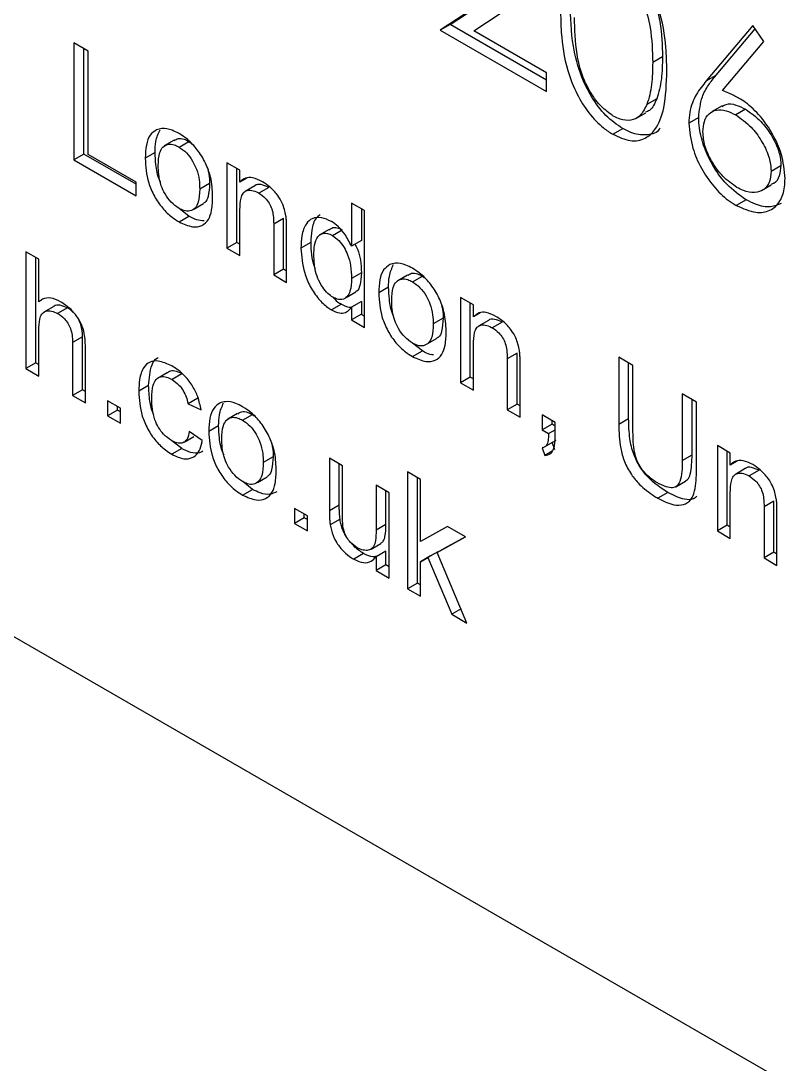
# Model space of a CAD drawing. Extents: x 75 to 2075, y 25 to 1460.
# Drawn here: x 1942.06 to 1954.68, y 1003.94 to 1021.07 of the extents above; entities that cross this region are included whole.
import ezdxf

# ---------------------------------------------------------------- set-up
doc = ezdxf.new("R2010")
doc.units = 0
doc.header["$LTSCALE"] = 5
doc.linetypes.add('SLD-KATı', pattern=[0])
doc.layers.get('0').update_dxf_attribs({"linetype": 'CONTINUOUS'})

msp = doc.modelspace()

# ---------------------------------------------------------------- linework, layer by layer
at = {"color": 7, "linetype": 'SLD-KATı'}
for p, q in [((1904.205, 1032.747), (1980.168, 988.894)), ((1949.936, 1021.571), (1948.941, 1020.919)), ((1949.103, 1021.012), (1950.098, 1021.664)), ((1949.491, 1020.906), (1950.133, 1021.326)), ((1949.103, 1021.012), (1948.941, 1020.919)), ((1948.941, 1020.919), (1950.685, 1019.913)), ((1950.685, 1020.099), (1949.103, 1021.012)), ((1950.685, 1020.216), (1949.491, 1020.906)), ((1954.073, 1020.995), (1953.307, 1020.085)), ((1953.469, 1020.179), (1954.11, 1020.941)), ((1954.25, 1020.732), (1954.073, 1020.995)), ((1943.164, 1020.573), (1942.93, 1020.708)), ((1942.93, 1020.708), (1942.93, 1018.79)), ((1953.572, 1019.926), (1954.25, 1020.732)), ((1943.091, 1018.884), (1943.091, 1020.614)), ((1943.164, 1018.876), (1943.164, 1020.573)), ((1952.59, 1020.481), (1952.428, 1020.387)), ((1950.685, 1019.913), (1950.685, 1020.216)), ((1953.307, 1020.085), (1953.469, 1020.179)), ((1952.493, 1019.792), (1952.331, 1019.699)), ((1953.565, 1019.673), (1953.403, 1019.58)), ((1952.153, 1019.467), (1952.315, 1019.561)), ((1953.951, 1019.619), (1953.79, 1019.526)), ((1953.182, 1019.484), (1953.02, 1019.39)), ((1951.773, 1019.208), (1951.935, 1019.302)), ((1944.573, 1019.109), (1944.411, 1019.016)), ((1944.655, 1018.999), (1944.816, 1019.092)), ((1944.816, 1019.092), (1944.844, 1019.07)), ((1943.091, 1018.884), (1942.93, 1018.79)), ((1943.951, 1018.387), (1943.091, 1018.884)), ((1943.951, 1018.422), (1943.164, 1018.876)), ((1944.262, 1018.908), (1944.1, 1018.815)), ((1942.93, 1018.79), (1943.951, 1018.2)), ((1945.654, 1018.619), (1945.442, 1018.741)), ((1945.442, 1018.741), (1945.442, 1017.34)), ((1945.603, 1017.434), (1945.603, 1018.648)), ((1954.369, 1018.601), (1954.531, 1018.694)), ((1945.654, 1018.423), (1945.654, 1018.619)), ((1945.767, 1018.488), (1945.654, 1018.423)), ((1943.951, 1018.2), (1943.951, 1018.422)), ((1945.156, 1018.4), (1944.994, 1018.307)), ((1945.9, 1018.364), (1945.739, 1018.27)), ((1946.126, 1018.336), (1945.965, 1018.243)), ((1954.212, 1018.283), (1954.373, 1018.377)), ((1953.959, 1018.133), (1953.797, 1018.04)), ((1944.816, 1017.863), (1944.656, 1017.99)), ((1944.897, 1017.977), (1945.059, 1018.071)), ((1945.654, 1017.217), (1945.654, 1017.969)), ((1947.698, 1017.955), (1947.485, 1018.078)), ((1947.485, 1018.078), (1947.485, 1017.37)), ((1947.647, 1017.985), (1947.647, 1017.463)), ((1944.655, 1017.77), (1944.816, 1017.863)), ((1946.369, 1017.828), (1946.208, 1017.734)), ((1946.369, 1016.991), (1946.369, 1017.828)), ((1947.698, 1016.038), (1947.698, 1017.955)), ((1946.208, 1017.734), (1946.208, 1016.898)), ((1946.421, 1016.775), (1946.421, 1017.632)), ((1947.117, 1017.644), (1946.956, 1017.55)), ((1947.171, 1017.546), (1947.333, 1017.64)), ((1947.647, 1017.463), (1947.485, 1017.37)), ((1942.355, 1017.157), (1942.142, 1017.279)), ((1942.142, 1017.279), (1942.142, 1015.362)), ((1945.603, 1017.434), (1945.442, 1017.34)), ((1945.442, 1017.34), (1945.654, 1017.217)), ((1945.654, 1017.404), (1945.603, 1017.434)), ((1946.817, 1017.433), (1946.655, 1017.339)), ((1942.304, 1015.455), (1942.304, 1017.186)), ((1942.355, 1016.456), (1942.355, 1017.157)), ((1946.369, 1016.991), (1946.208, 1016.898)), ((1946.421, 1016.962), (1946.369, 1016.991)), ((1947.647, 1016.935), (1947.485, 1016.842)), ((1946.208, 1016.898), (1946.421, 1016.775)), ((1948.405, 1016.897), (1948.243, 1016.804)), ((1948.486, 1016.787), (1948.648, 1016.88)), ((1948.648, 1016.88), (1948.676, 1016.858)), ((1947.396, 1016.528), (1947.557, 1016.621)), ((1948.094, 1016.696), (1947.932, 1016.603)), ((1947.32, 1016.418), (1947.158, 1016.325)), ((1947.647, 1016.465), (1947.485, 1016.372)), ((1947.647, 1016.465), (1947.647, 1016.254)), ((1949.486, 1016.407), (1949.273, 1016.529)), ((1949.273, 1016.529), (1949.273, 1015.128)), ((1949.435, 1015.222), (1949.435, 1016.436)), ((1942.599, 1016.379), (1942.437, 1016.286)), ((1942.824, 1016.359), (1942.663, 1016.266)), ((1947.485, 1016.372), (1947.485, 1016.161)), ((1947.647, 1016.254), (1947.485, 1016.161)), ((1947.647, 1016.254), (1947.698, 1016.224)), ((1949.486, 1016.211), (1949.486, 1016.407)), ((1949.599, 1016.276), (1949.486, 1016.211)), ((1947.485, 1016.161), (1947.698, 1016.038)), ((1948.988, 1016.188), (1948.826, 1016.095)), ((1949.732, 1016.152), (1949.57, 1016.058)), ((1949.958, 1016.124), (1949.796, 1016.031)), ((1942.355, 1015.239), (1942.355, 1015.991)), ((1943.07, 1015.884), (1942.908, 1015.79)), ((1942.908, 1015.79), (1942.908, 1014.92)), ((1943.07, 1015.013), (1943.07, 1015.884)), ((1948.648, 1015.651), (1948.488, 1015.778)), ((1948.729, 1015.765), (1948.891, 1015.859)), ((1949.486, 1015.005), (1949.486, 1015.757)), ((1943.121, 1014.797), (1943.121, 1015.68)), ((1948.486, 1015.558), (1948.648, 1015.651)), ((1950.201, 1015.616), (1950.04, 1015.522)), ((1950.201, 1014.779), (1950.201, 1015.616)), ((1942.304, 1015.455), (1942.142, 1015.362)), ((1942.304, 1015.455), (1942.355, 1015.426)), ((1950.04, 1015.522), (1950.04, 1014.686)), ((1950.252, 1014.563), (1950.252, 1015.42)), ((1952.104, 1015.411), (1951.87, 1015.546)), ((1951.87, 1015.546), (1951.87, 1014.443)), ((1952.032, 1014.537), (1952.032, 1015.453)), ((1952.104, 1014.321), (1952.104, 1015.411)), ((1942.142, 1015.362), (1942.355, 1015.239)), ((1944.462, 1015.294), (1944.301, 1015.201)), ((1944.701, 1015.276), (1944.54, 1015.182)), ((1949.435, 1015.222), (1949.273, 1015.128)), ((1949.486, 1015.192), (1949.435, 1015.222)), ((1944.156, 1015.081), (1943.994, 1014.988)), ((1949.273, 1015.128), (1949.486, 1015.005)), ((1943.07, 1015.013), (1942.908, 1014.92)), ((1942.908, 1014.92), (1943.121, 1014.797)), ((1943.121, 1014.983), (1943.07, 1015.013)), ((1944.965, 1014.878), (1944.803, 1014.785)), ((1952.913, 1014.944), (1952.913, 1013.854)), ((1953.148, 1014.809), (1952.913, 1014.944)), ((1943.696, 1014.711), (1943.483, 1014.834)), ((1943.483, 1014.834), (1943.483, 1014.588)), ((1943.645, 1014.681), (1943.645, 1014.74)), ((1943.696, 1014.465), (1943.696, 1014.711)), ((1944.803, 1014.785), (1945.016, 1014.686)), ((1950.201, 1014.779), (1950.04, 1014.686)), ((1950.252, 1014.75), (1950.201, 1014.779)), ((1953.075, 1013.947), (1953.075, 1014.851)), ((1953.148, 1013.706), (1953.148, 1014.809)), ((1943.645, 1014.681), (1943.483, 1014.588)), ((1943.483, 1014.588), (1943.696, 1014.465)), ((1943.696, 1014.652), (1943.645, 1014.681)), ((1945.616, 1014.624), (1945.454, 1014.531)), ((1945.698, 1014.514), (1945.859, 1014.607)), ((1945.859, 1014.607), (1945.887, 1014.585)), ((1950.04, 1014.686), (1950.252, 1014.563)), ((1950.827, 1014.477), (1950.614, 1014.6)), ((1950.614, 1014.6), (1950.614, 1014.354)), ((1952.032, 1014.537), (1951.87, 1014.443)), ((1945.305, 1014.423), (1945.143, 1014.33)), ((1950.776, 1014.447), (1950.614, 1014.354)), ((1950.776, 1014.447), (1950.776, 1014.507)), ((1950.827, 1014.418), (1950.776, 1014.447)), ((1950.827, 1014.231), (1950.827, 1014.477)), ((1944.738, 1014.152), (1944.899, 1014.245)), ((1945.037, 1014.182), (1944.824, 1014.33)), ((1950.614, 1014.354), (1950.72, 1014.293)), ((1950.679, 1014.094), (1950.841, 1014.188)), ((1950.72, 1014.293), (1950.827, 1014.355)), ((1944.7, 1014.047), (1944.539, 1014.176)), ((1944.7, 1014.047), (1944.539, 1013.954)), ((1950.614, 1014.059), (1950.657, 1013.936)), ((1950.819, 1014.029), (1950.777, 1014.151)), ((1953.701, 1013.973), (1953.488, 1014.096)), ((1953.488, 1014.096), (1953.488, 1012.695)), ((1946.199, 1013.915), (1946.038, 1013.822)), ((1947.336, 1013.765), (1947.123, 1013.888)), ((1947.123, 1013.888), (1947.123, 1013.024)), ((1950.777, 1014.006), (1950.657, 1013.936)), ((1952.913, 1013.854), (1953.075, 1013.947)), ((1953.65, 1012.788), (1953.65, 1014.003)), ((1953.701, 1013.778), (1953.701, 1013.973)), ((1947.285, 1013.117), (1947.285, 1013.794)), ((1947.336, 1013.003), (1947.336, 1013.765)), ((1953.813, 1013.843), (1953.701, 1013.778)), ((1953.947, 1013.719), (1953.785, 1013.625)), ((1954.173, 1013.691), (1954.011, 1013.598)), ((1945.859, 1013.378), (1945.7, 1013.505)), ((1945.94, 1013.492), (1946.102, 1013.586)), ((1948.617, 1013.541), (1948.404, 1013.664)), ((1948.404, 1013.664), (1948.404, 1011.747)), ((1948.566, 1011.84), (1948.566, 1013.571)), ((1948.617, 1012.524), (1948.617, 1013.541)), ((1952.805, 1013.421), (1952.966, 1013.514)), ((1945.698, 1013.285), (1945.859, 1013.378)), ((1948.102, 1013.322), (1947.89, 1013.445)), ((1947.89, 1013.445), (1947.89, 1012.709)), ((1948.051, 1012.803), (1948.051, 1013.352)), ((1948.102, 1011.921), (1948.102, 1013.322)), ((1952.675, 1013.327), (1952.513, 1013.233)), ((1953.701, 1012.572), (1953.701, 1013.323)), ((1954.416, 1013.183), (1954.254, 1013.089)), ((1954.416, 1012.346), (1954.416, 1013.183)), ((1946.761, 1012.941), (1946.548, 1013.064)), ((1946.548, 1013.064), (1946.548, 1012.818)), ((1947.285, 1013.117), (1947.123, 1013.024)), ((1954.254, 1013.089), (1954.254, 1012.253)), ((1946.71, 1012.912), (1946.548, 1012.818)), ((1946.548, 1012.818), (1946.761, 1012.695)), ((1946.71, 1012.912), (1946.71, 1012.971)), ((1946.761, 1012.882), (1946.71, 1012.912)), ((1946.761, 1012.695), (1946.761, 1012.941)), ((1947.297, 1012.89), (1947.135, 1012.796)), ((1954.467, 1012.13), (1954.467, 1012.987)), ((1948.051, 1012.803), (1947.89, 1012.709)), ((1949.062, 1012.768), (1948.617, 1012.524)), ((1949.358, 1012.597), (1949.062, 1012.768)), ((1953.65, 1012.788), (1953.488, 1012.695)), ((1953.488, 1012.695), (1953.701, 1012.572)), ((1953.701, 1012.759), (1953.65, 1012.788)), ((1947.807, 1012.398), (1947.969, 1012.491)), ((1948.892, 1012.342), (1949.358, 1012.597)), ((1949.354, 1012.6), (1949.054, 1012.436)), ((1947.682, 1012.326), (1947.521, 1012.232)), ((1948.051, 1012.366), (1947.89, 1012.273)), ((1948.051, 1012.137), (1948.051, 1012.366)), ((1948.901, 1012.352), (1948.739, 1012.258)), ((1948.901, 1012.352), (1948.779, 1012.285)), ((1949.054, 1012.436), (1948.892, 1012.342)), ((1949.38, 1011.184), (1948.892, 1012.342)), ((1948.902, 1012.348), (1948.901, 1012.352)), ((1954.416, 1012.346), (1954.254, 1012.253)), ((1954.467, 1012.316), (1954.416, 1012.346)), ((1947.89, 1012.273), (1947.89, 1012.044)), ((1948.051, 1012.137), (1947.89, 1012.044)), ((1948.102, 1012.108), (1948.051, 1012.137)), ((1948.779, 1012.285), (1948.617, 1012.191)), ((1948.617, 1012.191), (1948.739, 1012.258)), ((1948.617, 1011.624), (1948.617, 1012.191)), ((1948.739, 1012.258), (1949.131, 1011.327)), ((1954.254, 1012.253), (1954.467, 1012.13)), ((1947.89, 1012.044), (1948.102, 1011.921)), ((1948.566, 1011.84), (1948.404, 1011.747)), ((1948.617, 1011.811), (1948.566, 1011.84)), ((1948.404, 1011.747), (1948.617, 1011.624)), ((1949.282, 1011.415), (1949.131, 1011.327)), ((1949.131, 1011.327), (1949.38, 1011.184))]:
    msp.add_line(p, q, dxfattribs=at)
for points, knots in [([(1952.659, 1020.253), (1952.656, 1020.379), (1952.65, 1020.703), (1952.568, 1021.191), (1952.378, 1021.668), (1952.156, 1022.006), (1951.945, 1022.216), (1951.815, 1022.297), (1951.773, 1022.323)], [0, 0, 0, 0, 0.179179, 0.461345, 0.637281, 0.783821, 0.93058, 1, 1, 1, 1]), ([(1951.942, 1022.108), (1952.009, 1022.06), (1952.14, 1021.966), (1952.312, 1021.738), (1952.462, 1021.428), (1952.575, 1020.987), (1952.584, 1020.669), (1952.59, 1020.481)], [0, 0, 0, 0, 0.142056, 0.279146, 0.423803, 0.65937, 1, 1, 1, 1]), ([(1951.781, 1022.015), (1951.847, 1021.967), (1951.979, 1021.873), (1952.15, 1021.644), (1952.3, 1021.334), (1952.413, 1020.893), (1952.423, 1020.575), (1952.428, 1020.387)], [0, 0, 0, 0, 0.142056, 0.279146, 0.423803, 0.65937, 1, 1, 1, 1]), ([(1950.915, 1021.26), (1950.917, 1021.134), (1950.922, 1020.815), (1950.99, 1020.343), (1951.166, 1019.881), (1951.373, 1019.551), (1951.585, 1019.329), (1951.722, 1019.241), (1951.773, 1019.208)], [0, 0, 0, 0, 0.180656, 0.459073, 0.627824, 0.771051, 0.91423, 1, 1, 1, 1]), ([(1951.935, 1019.302), (1951.841, 1019.367), (1951.652, 1019.498), (1951.418, 1019.812), (1951.228, 1020.207), (1951.089, 1020.742), (1951.081, 1021.125), (1951.077, 1021.353)], [0, 0, 0, 0, 0.156378, 0.313617, 0.453912, 0.673752, 1, 1, 1, 1]), ([(1951.781, 1019.508), (1951.714, 1019.556), (1951.58, 1019.652), (1951.407, 1019.883), (1951.26, 1020.181), (1951.153, 1020.618), (1951.148, 1020.931), (1951.145, 1021.128)], [0, 0, 0, 0, 0.142345, 0.284038, 0.428685, 0.63924, 1, 1, 1, 1]), ([(1952.428, 1020.387), (1952.425, 1020.265), (1952.42, 1020.079), (1952.382, 1019.852), (1952.348, 1019.75), (1952.331, 1019.699)], [0, 0, 0, 0, 0.494077, 0.745649, 1, 1, 1, 1]), ([(1952.59, 1020.481), (1952.586, 1020.358), (1952.581, 1020.173), (1952.543, 1019.946), (1952.51, 1019.843), (1952.493, 1019.792)], [0, 0, 0, 0, 0.494077, 0.745649, 1, 1, 1, 1]), ([(1951.773, 1019.208), (1951.87, 1019.164), (1952.065, 1019.076), (1952.307, 1019.123), (1952.503, 1019.305), (1952.643, 1019.676), (1952.653, 1020.042), (1952.659, 1020.253)], [0, 0, 0, 0, 0.160811, 0.322052, 0.466964, 0.691873, 1, 1, 1, 1]), ([(1953.307, 1020.085), (1953.249, 1020.014), (1953.134, 1019.869), (1953.034, 1019.631), (1953.024, 1019.45), (1953.02, 1019.39)], [0, 0, 0, 0, 0.40003, 0.80321, 1, 1, 1, 1]), ([(1953.182, 1019.484), (1953.195, 1019.602), (1953.217, 1019.808), (1953.34, 1020.018), (1953.425, 1020.125), (1953.469, 1020.179)], [0, 0, 0, 0, 0.404393, 0.699692, 1, 1, 1, 1]), ([(1953.838, 1019.802), (1953.811, 1019.816), (1953.757, 1019.846), (1953.668, 1019.889), (1953.607, 1019.913), (1953.572, 1019.926)], [0, 0, 0, 0, 0.302502, 0.60515, 1, 1, 1, 1]), ([(1952.331, 1019.699), (1952.297, 1019.627), (1952.237, 1019.501), (1952.074, 1019.428), (1951.919, 1019.437), (1951.818, 1019.489), (1951.781, 1019.508)], [0, 0, 0, 0, 0.339757, 0.595557, 0.851617, 1, 1, 1, 1]), ([(1952.493, 1019.792), (1952.461, 1019.716), (1952.42, 1019.613), (1952.331, 1019.58), (1952.309, 1019.571)], [0, 0, 0, 0, 0.747262, 1, 1, 1, 1]), ([(1953.569, 1019.665), (1953.59, 1019.678), (1953.651, 1019.717), (1953.788, 1019.701), (1953.898, 1019.645), (1953.951, 1019.619)], [0, 0, 0, 0, 0.213434, 0.623289, 1, 1, 1, 1]), ([(1954.599, 1018.484), (1954.588, 1018.616), (1954.568, 1018.852), (1954.403, 1019.213), (1954.2, 1019.512), (1953.998, 1019.703), (1953.875, 1019.779), (1953.838, 1019.802)], [0, 0, 0, 0, 0.26989, 0.481073, 0.691501, 0.907587, 1, 1, 1, 1]), ([(1953.251, 1019.247), (1953.255, 1019.307), (1953.264, 1019.43), (1953.346, 1019.553), (1953.469, 1019.619), (1953.625, 1019.609), (1953.736, 1019.553), (1953.79, 1019.526)], [0, 0, 0, 0, 0.196667, 0.3974271, 0.5978305, 0.8073884, 1, 1, 1, 1]), ([(1953.79, 1019.526), (1953.876, 1019.466), (1954.03, 1019.359), (1954.215, 1019.107), (1954.336, 1018.863), (1954.367, 1018.69), (1954.369, 1018.612), (1954.369, 1018.601)], [0, 0, 0, 0, 0.300704, 0.532555, 0.765331, 0.965842, 1, 1, 1, 1]), ([(1953.951, 1019.619), (1954.038, 1019.559), (1954.191, 1019.453), (1954.377, 1019.201), (1954.498, 1018.956), (1954.529, 1018.784), (1954.53, 1018.706), (1954.531, 1018.694)], [0, 0, 0, 0, 0.3007039, 0.532555, 0.7653314, 0.9658417, 1, 1, 1, 1]), ([(1953.02, 1019.39), (1953.034, 1019.256), (1953.057, 1019.016), (1953.215, 1018.645), (1953.421, 1018.347), (1953.626, 1018.147), (1953.753, 1018.067), (1953.797, 1018.04)], [0, 0, 0, 0, 0.268201, 0.478121, 0.688557, 0.891923, 1, 1, 1, 1]), ([(1953.959, 1018.133), (1953.85, 1018.21), (1953.657, 1018.347), (1953.42, 1018.665), (1953.267, 1018.987), (1953.191, 1019.27), (1953.184, 1019.426), (1953.182, 1019.484)], [0, 0, 0, 0, 0.264963, 0.470688, 0.676646, 0.880716, 1, 1, 1, 1]), ([(1944.283, 1019.281), (1944.246, 1019.256), (1944.168, 1019.202), (1944.11, 1019.032), (1944.104, 1018.889), (1944.1, 1018.815)], [0, 0, 0, 0, 0.300987, 0.634538, 1, 1, 1, 1]), ([(1944.262, 1018.908), (1944.263, 1018.97), (1944.266, 1019.115), (1944.316, 1019.222), (1944.344, 1019.283)], [0, 0, 0, 0, 0.4287888, 1, 1, 1, 1]), ([(1944.655, 1019.22), (1944.618, 1019.24), (1944.521, 1019.29), (1944.39, 1019.314), (1944.313, 1019.29), (1944.283, 1019.281)], [0, 0, 0, 0, 0.276006, 0.7211, 1, 1, 1, 1]), ([(1945.207, 1018.196), (1945.202, 1018.296), (1945.193, 1018.469), (1945.096, 1018.739), (1944.963, 1018.956), (1944.808, 1019.122), (1944.702, 1019.19), (1944.655, 1019.22)], [0, 0, 0, 0, 0.2717781, 0.465594, 0.659816, 0.8451512, 1, 1, 1, 1]), ([(1952.548, 1019.307), (1952.54, 1019.296), (1952.487, 1019.222), (1952.322, 1019.184), (1952.113, 1019.209), (1951.979, 1019.279), (1951.935, 1019.302)], [0, 0, 0, 0, 0.064384, 0.438892, 0.814631, 1, 1, 1, 1]), ([(1953.81, 1018.336), (1953.731, 1018.391), (1953.576, 1018.498), (1953.392, 1018.754), (1953.27, 1019.018), (1953.257, 1019.172), (1953.251, 1019.247)], [0, 0, 0, 0, 0.279984, 0.550501, 0.780946, 1, 1, 1, 1]), ([(1944.313, 1018.693), (1944.317, 1018.769), (1944.322, 1018.889), (1944.386, 1019.007), (1944.471, 1019.052), (1944.566, 1019.044), (1944.629, 1019.012), (1944.655, 1018.999)], [0, 0, 0, 0, 0.320821, 0.510606, 0.701435, 0.875337, 1, 1, 1, 1]), ([(1944.576, 1019.104), (1944.596, 1019.118), (1944.64, 1019.148), (1944.729, 1019.137), (1944.79, 1019.106), (1944.816, 1019.092)], [0, 0, 0, 0, 0.319926, 0.716042, 1, 1, 1, 1]), ([(1944.655, 1018.999), (1944.697, 1018.97), (1944.779, 1018.913), (1944.877, 1018.777), (1944.952, 1018.622), (1944.99, 1018.461), (1944.993, 1018.356), (1944.994, 1018.307)], [0, 0, 0, 0, 0.202983, 0.397268, 0.566465, 0.79466, 1, 1, 1, 1]), ([(1944.1, 1018.815), (1944.108, 1018.682), (1944.12, 1018.481), (1944.244, 1018.189), (1944.379, 1017.992), (1944.523, 1017.852), (1944.617, 1017.794), (1944.655, 1017.77)], [0, 0, 0, 0, 0.347236, 0.525294, 0.703487, 0.879806, 1, 1, 1, 1]), ([(1944.35, 1018.424), (1944.347, 1018.432), (1944.3, 1018.526), (1944.272, 1018.698), (1944.265, 1018.843), (1944.262, 1018.908)], [0, 0, 0, 0, 0.045973, 0.573506, 1, 1, 1, 1]), ([(1944.655, 1017.991), (1944.61, 1018.022), (1944.526, 1018.081), (1944.425, 1018.221), (1944.351, 1018.382), (1944.317, 1018.543), (1944.315, 1018.647), (1944.313, 1018.693)], [0, 0, 0, 0, 0.210185, 0.402945, 0.572306, 0.811245, 1, 1, 1, 1]), ([(1954.531, 1018.694), (1954.525, 1018.635), (1954.514, 1018.512), (1954.447, 1018.409), (1954.385, 1018.39), (1954.369, 1018.385)], [0, 0, 0, 0, 0.4113026, 0.8478536, 1, 1, 1, 1]), ([(1945.128, 1018.622), (1945.135, 1018.598), (1945.156, 1018.52), (1945.156, 1018.449), (1945.156, 1018.4)], [0, 0, 0, 0, 0.305458, 1, 1, 1, 1]), ([(1946.024, 1018.43), (1945.969, 1018.456), (1945.87, 1018.504), (1945.739, 1018.498), (1945.683, 1018.448), (1945.654, 1018.423)], [0, 0, 0, 0, 0.376651, 0.683137, 1, 1, 1, 1]), ([(1953.797, 1018.04), (1953.907, 1017.991), (1954.108, 1017.9), (1954.361, 1017.941), (1954.526, 1018.092), (1954.593, 1018.296), (1954.598, 1018.438), (1954.599, 1018.484)], [0, 0, 0, 0, 0.26262, 0.481078, 0.700369, 0.900869, 1, 1, 1, 1]), ([(1954.369, 1018.601), (1954.364, 1018.541), (1954.354, 1018.416), (1954.255, 1018.293), (1954.107, 1018.237), (1953.946, 1018.265), (1953.845, 1018.318), (1953.81, 1018.336)], [0, 0, 0, 0, 0.195028, 0.402027, 0.640417, 0.873283, 1, 1, 1, 1]), ([(1944.994, 1018.307), (1944.991, 1018.231), (1944.986, 1018.11), (1944.924, 1017.988), (1944.84, 1017.941), (1944.744, 1017.946), (1944.681, 1017.978), (1944.655, 1017.991)], [0, 0, 0, 0, 0.3200328, 0.5096527, 0.7002838, 0.8754662, 1, 1, 1, 1]), ([(1945.156, 1018.4), (1945.152, 1018.326), (1945.145, 1018.207), (1945.102, 1018.098), (1945.064, 1018.08), (1945.056, 1018.076)], [0, 0, 0, 0, 0.567703, 0.904068, 1, 1, 1, 1]), ([(1946.126, 1018.336), (1946.085, 1018.354), (1946.003, 1018.39), (1945.923, 1018.389), (1945.9, 1018.364), (1945.9, 1018.364)], [0, 0, 0, 0, 0.512783, 0.997252, 1, 1, 1, 1]), ([(1946.41, 1017.868), (1946.394, 1017.939), (1946.37, 1018.054), (1946.267, 1018.223), (1946.152, 1018.346), (1946.064, 1018.403), (1946.024, 1018.43)], [0, 0, 0, 0, 0.309743, 0.50206, 0.771551, 1, 1, 1, 1]), ([(1944.655, 1017.77), (1944.731, 1017.735), (1944.867, 1017.674), (1945.036, 1017.699), (1945.144, 1017.797), (1945.201, 1017.971), (1945.205, 1018.114), (1945.207, 1018.196)], [0, 0, 0, 0, 0.237936, 0.421664, 0.606073, 0.77705, 1, 1, 1, 1]), ([(1945.654, 1017.969), (1945.657, 1018.035), (1945.66, 1018.135), (1945.698, 1018.24), (1945.758, 1018.288), (1945.844, 1018.296), (1945.92, 1018.267), (1945.96, 1018.245), (1945.965, 1018.243)], [0, 0, 0, 0, 0.306171, 0.466325, 0.599856, 0.790969, 0.974732, 1, 1, 1, 1]), ([(1945.965, 1018.243), (1946.001, 1018.218), (1946.062, 1018.176), (1946.136, 1018.08), (1946.184, 1017.979), (1946.206, 1017.861), (1946.207, 1017.781), (1946.208, 1017.734)], [0, 0, 0, 0, 0.235391, 0.394109, 0.55396, 0.739129, 1, 1, 1, 1]), ([(1954.534, 1018.072), (1954.479, 1018.049), (1954.357, 1017.998), (1954.15, 1018.035), (1954.01, 1018.106), (1953.959, 1018.133)], [0, 0, 0, 0, 0.341031, 0.757846, 1, 1, 1, 1]), ([(1945.07, 1017.788), (1945.029, 1017.79), (1944.948, 1017.793), (1944.86, 1017.84), (1944.816, 1017.863)], [0, 0, 0, 0, 0.506349, 1, 1, 1, 1]), ([(1946.421, 1017.632), (1946.42, 1017.664), (1946.42, 1017.718), (1946.418, 1017.796), (1946.412, 1017.844), (1946.41, 1017.868)], [0, 0, 0, 0, 0.405288, 0.702163, 1, 1, 1, 1]), ([(1947.157, 1017.776), (1947.102, 1017.801), (1946.988, 1017.855), (1946.84, 1017.838), (1946.725, 1017.734), (1946.665, 1017.56), (1946.658, 1017.408), (1946.655, 1017.339)], [0, 0, 0, 0, 0.181127, 0.379539, 0.551366, 0.795208, 1, 1, 1, 1]), ([(1946.97, 1017.887), (1946.948, 1017.871), (1946.877, 1017.818), (1946.828, 1017.651), (1946.82, 1017.501), (1946.817, 1017.433)], [0, 0, 0, 0, 0.201308, 0.635413, 1, 1, 1, 1]), ([(1947.12, 1017.639), (1947.133, 1017.65), (1947.167, 1017.681), (1947.244, 1017.682), (1947.305, 1017.653), (1947.333, 1017.64)], [0, 0, 0, 0, 0.253922, 0.665866, 1, 1, 1, 1]), ([(1947.485, 1017.37), (1947.451, 1017.438), (1947.392, 1017.558), (1947.272, 1017.7), (1947.194, 1017.751), (1947.157, 1017.776)], [0, 0, 0, 0, 0.409376, 0.718544, 1, 1, 1, 1]), ([(1946.868, 1017.217), (1946.87, 1017.275), (1946.873, 1017.393), (1946.916, 1017.524), (1946.996, 1017.583), (1947.082, 1017.59), (1947.143, 1017.56), (1947.171, 1017.546)], [0, 0, 0, 0, 0.259247, 0.521452, 0.691249, 0.861725, 1, 1, 1, 1]), ([(1947.171, 1017.546), (1947.207, 1017.521), (1947.278, 1017.472), (1947.364, 1017.354), (1947.435, 1017.213), (1947.479, 1017.035), (1947.483, 1016.911), (1947.485, 1016.842)], [0, 0, 0, 0, 0.174969, 0.338758, 0.490444, 0.714401, 1, 1, 1, 1]), ([(1946.655, 1017.339), (1946.665, 1017.206), (1946.68, 1017.002), (1946.802, 1016.706), (1946.936, 1016.506), (1947.064, 1016.383), (1947.137, 1016.338), (1947.158, 1016.325)], [0, 0, 0, 0, 0.366634, 0.559981, 0.75448, 0.930555, 1, 1, 1, 1]), ([(1946.817, 1017.433), (1946.819, 1017.299), (1946.822, 1017.158), (1946.885, 1017.01), (1946.888, 1017.002)], [0, 0, 0, 0, 0.948469, 1, 1, 1, 1]), ([(1947.543, 1017.403), (1947.557, 1017.377), (1947.602, 1017.293), (1947.64, 1017.128), (1947.644, 1017.004), (1947.647, 1016.935)], [0, 0, 0, 0, 0.165558, 0.532306, 1, 1, 1, 1]), ([(1947.18, 1016.533), (1947.152, 1016.552), (1947.092, 1016.592), (1947.004, 1016.702), (1946.928, 1016.841), (1946.875, 1017.024), (1946.871, 1017.143), (1946.868, 1017.217)], [0, 0, 0, 0, 0.136112, 0.30131, 0.496521, 0.689829, 1, 1, 1, 1]), ([(1947.647, 1016.935), (1947.643, 1016.863), (1947.636, 1016.748), (1947.595, 1016.645), (1947.561, 1016.628), (1947.555, 1016.626)], [0, 0, 0, 0, 0.586959, 0.926633, 1, 1, 1, 1]), ([(1948.115, 1017.069), (1948.078, 1017.043), (1947.999, 1016.99), (1947.941, 1016.82), (1947.935, 1016.677), (1947.932, 1016.603)], [0, 0, 0, 0, 0.300987, 0.634538, 1, 1, 1, 1]), ([(1948.094, 1016.696), (1948.095, 1016.758), (1948.098, 1016.903), (1948.147, 1017.01), (1948.176, 1017.071)], [0, 0, 0, 0, 0.428789, 1, 1, 1, 1]), ([(1948.486, 1017.008), (1948.449, 1017.028), (1948.353, 1017.078), (1948.222, 1017.102), (1948.144, 1017.078), (1948.115, 1017.069)], [0, 0, 0, 0, 0.2760065, 0.7211004, 1, 1, 1, 1]), ([(1948.408, 1016.892), (1948.427, 1016.906), (1948.472, 1016.936), (1948.56, 1016.925), (1948.622, 1016.894), (1948.648, 1016.88)], [0, 0, 0, 0, 0.3199262, 0.7160416, 1, 1, 1, 1]), ([(1949.039, 1015.984), (1949.034, 1016.084), (1949.024, 1016.257), (1948.927, 1016.527), (1948.795, 1016.744), (1948.639, 1016.91), (1948.534, 1016.978), (1948.486, 1017.008)], [0, 0, 0, 0, 0.2717781, 0.465594, 0.659816, 0.8451512, 1, 1, 1, 1]), ([(1947.485, 1016.842), (1947.482, 1016.768), (1947.477, 1016.65), (1947.417, 1016.533), (1947.34, 1016.492), (1947.256, 1016.495), (1947.203, 1016.522), (1947.18, 1016.533)], [0, 0, 0, 0, 0.3376266, 0.5330114, 0.729406, 0.8793398, 1, 1, 1, 1]), ([(1948.145, 1016.481), (1948.148, 1016.557), (1948.154, 1016.677), (1948.217, 1016.795), (1948.302, 1016.84), (1948.398, 1016.832), (1948.46, 1016.8), (1948.486, 1016.787)], [0, 0, 0, 0, 0.320821, 0.510606, 0.701435, 0.875337, 1, 1, 1, 1]), ([(1948.486, 1016.787), (1948.528, 1016.758), (1948.61, 1016.701), (1948.709, 1016.565), (1948.784, 1016.41), (1948.821, 1016.249), (1948.825, 1016.144), (1948.826, 1016.095)], [0, 0, 0, 0, 0.202983, 0.397268, 0.566465, 0.79466, 1, 1, 1, 1]), ([(1947.932, 1016.603), (1947.94, 1016.47), (1947.952, 1016.269), (1948.075, 1015.977), (1948.21, 1015.78), (1948.355, 1015.64), (1948.448, 1015.582), (1948.486, 1015.558)], [0, 0, 0, 0, 0.347236, 0.525294, 0.703487, 0.879806, 1, 1, 1, 1]), ([(1948.182, 1016.212), (1948.178, 1016.22), (1948.132, 1016.314), (1948.104, 1016.486), (1948.097, 1016.631), (1948.094, 1016.696)], [0, 0, 0, 0, 0.045973, 0.573506, 1, 1, 1, 1]), ([(1942.711, 1016.459), (1942.656, 1016.485), (1942.548, 1016.535), (1942.429, 1016.514), (1942.375, 1016.472), (1942.355, 1016.456)], [0, 0, 0, 0, 0.396608, 0.776526, 1, 1, 1, 1]), ([(1943.121, 1015.68), (1943.12, 1015.753), (1943.117, 1015.87), (1943.075, 1016.051), (1942.995, 1016.203), (1942.87, 1016.354), (1942.769, 1016.421), (1942.711, 1016.459)], [0, 0, 0, 0, 0.259235, 0.419732, 0.582136, 0.757593, 1, 1, 1, 1]), ([(1947.174, 1016.538), (1947.201, 1016.509), (1947.248, 1016.461), (1947.299, 1016.43), (1947.32, 1016.418)], [0, 0, 0, 0, 0.587093, 1, 1, 1, 1]), ([(1947.32, 1016.418), (1947.365, 1016.394), (1947.424, 1016.362), (1947.473, 1016.369), (1947.484, 1016.371)], [0, 0, 0, 0, 0.765824, 1, 1, 1, 1]), ([(1948.486, 1015.779), (1948.442, 1015.81), (1948.358, 1015.869), (1948.256, 1016.009), (1948.183, 1016.17), (1948.149, 1016.331), (1948.146, 1016.435), (1948.145, 1016.481)], [0, 0, 0, 0, 0.210185, 0.402945, 0.572306, 0.811245, 1, 1, 1, 1]), ([(1942.355, 1015.991), (1942.357, 1016.054), (1942.359, 1016.153), (1942.399, 1016.262), (1942.468, 1016.31), (1942.56, 1016.314), (1942.629, 1016.282), (1942.663, 1016.266)], [0, 0, 0, 0, 0.292087, 0.461098, 0.631388, 0.821988, 1, 1, 1, 1]), ([(1942.824, 1016.359), (1942.784, 1016.376), (1942.705, 1016.409), (1942.625, 1016.408), (1942.602, 1016.38), (1942.6, 1016.378)], [0, 0, 0, 0, 0.491834, 0.965767, 1, 1, 1, 1]), ([(1942.663, 1016.266), (1942.701, 1016.24), (1942.761, 1016.2), (1942.833, 1016.107), (1942.879, 1016.013), (1942.905, 1015.903), (1942.907, 1015.83), (1942.908, 1015.79)], [0, 0, 0, 0, 0.260039, 0.414542, 0.569547, 0.768718, 1, 1, 1, 1]), ([(1942.919, 1016.284), (1942.905, 1016.299), (1942.874, 1016.33), (1942.842, 1016.349), (1942.824, 1016.359)], [0, 0, 0, 0, 0.468807, 1, 1, 1, 1]), ([(1947.158, 1016.325), (1947.202, 1016.303), (1947.284, 1016.264), (1947.388, 1016.277), (1947.449, 1016.321), (1947.476, 1016.36), (1947.485, 1016.372)], [0, 0, 0, 0, 0.324401, 0.597615, 0.869814, 1, 1, 1, 1]), ([(1948.96, 1016.41), (1948.967, 1016.386), (1948.988, 1016.308), (1948.988, 1016.237), (1948.988, 1016.188)], [0, 0, 0, 0, 0.3054582, 1, 1, 1, 1]), ([(1949.856, 1016.218), (1949.801, 1016.244), (1949.702, 1016.292), (1949.571, 1016.286), (1949.515, 1016.236), (1949.486, 1016.211)], [0, 0, 0, 0, 0.376651, 0.683137, 1, 1, 1, 1]), ([(1943.07, 1015.884), (1943.069, 1015.95), (1943.067, 1016.036), (1943.026, 1016.127), (1943.017, 1016.148)], [0, 0, 0, 0, 0.769823, 1, 1, 1, 1]), ([(1948.826, 1016.095), (1948.823, 1016.019), (1948.818, 1015.898), (1948.756, 1015.776), (1948.672, 1015.729), (1948.575, 1015.734), (1948.512, 1015.766), (1948.486, 1015.779)], [0, 0, 0, 0, 0.320033, 0.509653, 0.700284, 0.875466, 1, 1, 1, 1]), ([(1948.988, 1016.188), (1948.984, 1016.114), (1948.977, 1015.995), (1948.934, 1015.886), (1948.896, 1015.868), (1948.888, 1015.864)], [0, 0, 0, 0, 0.567703, 0.904068, 1, 1, 1, 1]), ([(1949.486, 1015.757), (1949.488, 1015.823), (1949.492, 1015.923), (1949.53, 1016.028), (1949.59, 1016.076), (1949.676, 1016.084), (1949.752, 1016.055), (1949.792, 1016.033), (1949.796, 1016.031)], [0, 0, 0, 0, 0.306171, 0.466325, 0.599856, 0.790969, 0.974732, 1, 1, 1, 1]), ([(1949.958, 1016.124), (1949.916, 1016.142), (1949.835, 1016.178), (1949.755, 1016.177), (1949.732, 1016.152), (1949.732, 1016.152)], [0, 0, 0, 0, 0.512783, 0.997252, 1, 1, 1, 1]), ([(1950.241, 1015.656), (1950.226, 1015.727), (1950.201, 1015.842), (1950.099, 1016.011), (1949.984, 1016.134), (1949.896, 1016.191), (1949.856, 1016.218)], [0, 0, 0, 0, 0.309743, 0.50206, 0.771551, 1, 1, 1, 1]), ([(1948.486, 1015.558), (1948.563, 1015.523), (1948.699, 1015.462), (1948.867, 1015.487), (1948.976, 1015.585), (1949.033, 1015.759), (1949.037, 1015.902), (1949.039, 1015.984)], [0, 0, 0, 0, 0.237936, 0.421664, 0.606073, 0.77705, 1, 1, 1, 1]), ([(1949.796, 1016.031), (1949.833, 1016.006), (1949.894, 1015.964), (1949.968, 1015.868), (1950.016, 1015.767), (1950.037, 1015.649), (1950.039, 1015.569), (1950.04, 1015.522)], [0, 0, 0, 0, 0.235391, 0.394109, 0.55396, 0.739129, 1, 1, 1, 1]), ([(1948.83, 1015.585), (1948.813, 1015.587), (1948.755, 1015.591), (1948.692, 1015.627), (1948.648, 1015.651)], [0, 0, 0, 0, 0.305753, 1, 1, 1, 1]), ([(1950.252, 1015.42), (1950.252, 1015.452), (1950.252, 1015.506), (1950.249, 1015.584), (1950.244, 1015.632), (1950.241, 1015.656)], [0, 0, 0, 0, 0.405288, 0.702163, 1, 1, 1, 1]), ([(1944.538, 1015.404), (1944.462, 1015.439), (1944.333, 1015.498), (1944.172, 1015.48), (1944.059, 1015.379), (1944.002, 1015.203), (1943.997, 1015.054), (1943.994, 1014.988)], [0, 0, 0, 0, 0.241627, 0.410318, 0.579909, 0.814529, 1, 1, 1, 1]), ([(1944.156, 1015.081), (1944.166, 1015.201), (1944.181, 1015.378), (1944.257, 1015.522), (1944.306, 1015.538), (1944.312, 1015.54)], [0, 0, 0, 0, 0.641197, 0.9547, 1, 1, 1, 1]), ([(1945.016, 1014.686), (1945.002, 1014.756), (1944.976, 1014.885), (1944.882, 1015.079), (1944.761, 1015.238), (1944.641, 1015.341), (1944.566, 1015.387), (1944.538, 1015.404)], [0, 0, 0, 0, 0.243166, 0.454647, 0.66652, 0.876322, 1, 1, 1, 1]), ([(1944.207, 1014.872), (1944.21, 1014.948), (1944.215, 1015.067), (1944.272, 1015.189), (1944.351, 1015.234), (1944.445, 1015.23), (1944.51, 1015.198), (1944.54, 1015.182)], [0, 0, 0, 0, 0.326411, 0.507248, 0.689466, 0.854611, 1, 1, 1, 1]), ([(1944.701, 1015.276), (1944.662, 1015.294), (1944.589, 1015.329), (1944.506, 1015.326), (1944.475, 1015.298), (1944.465, 1015.289)], [0, 0, 0, 0, 0.442204, 0.819229, 1, 1, 1, 1]), ([(1944.239, 1014.606), (1944.238, 1014.609), (1944.202, 1014.682), (1944.169, 1014.851), (1944.16, 1014.999), (1944.156, 1015.081)], [0, 0, 0, 0, 0.015986, 0.452751, 1, 1, 1, 1]), ([(1944.54, 1015.182), (1944.579, 1015.155), (1944.645, 1015.109), (1944.725, 1015.002), (1944.777, 1014.894), (1944.794, 1014.822), (1944.803, 1014.785)], [0, 0, 0, 0, 0.314629, 0.539291, 0.764143, 1, 1, 1, 1]), ([(1943.994, 1014.988), (1944.002, 1014.855), (1944.014, 1014.654), (1944.137, 1014.364), (1944.27, 1014.168), (1944.412, 1014.033), (1944.503, 1013.976), (1944.539, 1013.954)], [0, 0, 0, 0, 0.351148, 0.530198, 0.709605, 0.884436, 1, 1, 1, 1]), ([(1944.531, 1014.179), (1944.486, 1014.21), (1944.408, 1014.264), (1944.316, 1014.392), (1944.248, 1014.534), (1944.212, 1014.7), (1944.209, 1014.813), (1944.207, 1014.872)], [0, 0, 0, 0, 0.217033, 0.375424, 0.533781, 0.755233, 1, 1, 1, 1]), ([(1945.326, 1014.796), (1945.289, 1014.77), (1945.211, 1014.717), (1945.153, 1014.547), (1945.147, 1014.404), (1945.143, 1014.33)], [0, 0, 0, 0, 0.300987, 0.634538, 1, 1, 1, 1]), ([(1945.305, 1014.423), (1945.306, 1014.485), (1945.309, 1014.63), (1945.359, 1014.737), (1945.387, 1014.798)], [0, 0, 0, 0, 0.428789, 1, 1, 1, 1]), ([(1945.698, 1014.735), (1945.661, 1014.755), (1945.564, 1014.805), (1945.433, 1014.829), (1945.356, 1014.805), (1945.326, 1014.796)], [0, 0, 0, 0, 0.276006, 0.7211, 1, 1, 1, 1]), ([(1946.25, 1013.71), (1946.245, 1013.811), (1946.236, 1013.984), (1946.139, 1014.253), (1946.006, 1014.471), (1945.851, 1014.637), (1945.746, 1014.704), (1945.698, 1014.735)], [0, 0, 0, 0, 0.271778, 0.465594, 0.659816, 0.845151, 1, 1, 1, 1]), ([(1945.356, 1014.208), (1945.36, 1014.283), (1945.365, 1014.404), (1945.429, 1014.522), (1945.514, 1014.567), (1945.61, 1014.559), (1945.672, 1014.527), (1945.698, 1014.514)], [0, 0, 0, 0, 0.320821, 0.510606, 0.701435, 0.875337, 1, 1, 1, 1]), ([(1945.619, 1014.619), (1945.639, 1014.632), (1945.683, 1014.663), (1945.772, 1014.652), (1945.833, 1014.62), (1945.859, 1014.607)], [0, 0, 0, 0, 0.319926, 0.716042, 1, 1, 1, 1]), ([(1952.675, 1013.327), (1952.564, 1013.399), (1952.399, 1013.507), (1952.21, 1013.748), (1952.1, 1013.971), (1952.04, 1014.244), (1952.035, 1014.429), (1952.032, 1014.537)], [0, 0, 0, 0, 0.292225, 0.434703, 0.577863, 0.75508, 1, 1, 1, 1]), ([(1945.394, 1013.939), (1945.39, 1013.947), (1945.343, 1014.041), (1945.315, 1014.213), (1945.308, 1014.358), (1945.305, 1014.423)], [0, 0, 0, 0, 0.045973, 0.573506, 1, 1, 1, 1]), ([(1945.698, 1014.514), (1945.74, 1014.485), (1945.822, 1014.428), (1945.921, 1014.292), (1945.995, 1014.137), (1946.033, 1013.976), (1946.036, 1013.871), (1946.038, 1013.822)], [0, 0, 0, 0, 0.202983, 0.397268, 0.566465, 0.79466, 1, 1, 1, 1]), ([(1951.87, 1014.443), (1951.874, 1014.316), (1951.879, 1014.122), (1951.955, 1013.834), (1952.067, 1013.627), (1952.234, 1013.426), (1952.388, 1013.308), (1952.491, 1013.246), (1952.513, 1013.233)], [0, 0, 0, 0, 0.289682, 0.439705, 0.591288, 0.723355, 0.941803, 1, 1, 1, 1]), ([(1944.824, 1014.33), (1944.815, 1014.284), (1944.8, 1014.209), (1944.739, 1014.144), (1944.665, 1014.129), (1944.592, 1014.147), (1944.547, 1014.171), (1944.531, 1014.179)], [0, 0, 0, 0, 0.302264, 0.498607, 0.695287, 0.897683, 1, 1, 1, 1]), ([(1945.143, 1014.33), (1945.151, 1014.197), (1945.163, 1013.996), (1945.287, 1013.704), (1945.422, 1013.507), (1945.566, 1013.367), (1945.66, 1013.309), (1945.698, 1013.285)], [0, 0, 0, 0, 0.347236, 0.525294, 0.703487, 0.879806, 1, 1, 1, 1]), ([(1945.698, 1013.506), (1945.654, 1013.537), (1945.569, 1013.595), (1945.468, 1013.736), (1945.394, 1013.897), (1945.361, 1014.058), (1945.358, 1014.162), (1945.356, 1014.208)], [0, 0, 0, 0, 0.210185, 0.402945, 0.572306, 0.811245, 1, 1, 1, 1]), ([(1950.72, 1014.293), (1950.719, 1014.265), (1950.716, 1014.2), (1950.7, 1014.121), (1950.663, 1014.07), (1950.63, 1014.062), (1950.614, 1014.059)], [0, 0, 0, 0, 0.25743, 0.59355, 0.803542, 1, 1, 1, 1]), ([(1950.657, 1013.936), (1950.692, 1013.942), (1950.76, 1013.953), (1950.82, 1014.064), (1950.825, 1014.169), (1950.827, 1014.231)], [0, 0, 0, 0, 0.309277, 0.587752, 1, 1, 1, 1]), ([(1952.495, 1013.49), (1952.44, 1013.526), (1952.349, 1013.586), (1952.236, 1013.721), (1952.164, 1013.854), (1952.106, 1014.065), (1952.105, 1014.212), (1952.104, 1014.321)], [0, 0, 0, 0, 0.216119, 0.357333, 0.499148, 0.63205, 1, 1, 1, 1]), ([(1944.539, 1013.954), (1944.606, 1013.922), (1944.727, 1013.865), (1944.875, 1013.889), (1944.975, 1013.974), (1945.021, 1014.085), (1945.033, 1014.161), (1945.037, 1014.182)], [0, 0, 0, 0, 0.273692, 0.487338, 0.700964, 0.914559, 1, 1, 1, 1]), ([(1945.043, 1014.007), (1945.036, 1014), (1944.994, 1013.965), (1944.883, 1013.968), (1944.77, 1014.009), (1944.709, 1014.042), (1944.7, 1014.047)], [0, 0, 0, 0, 0.09713, 0.517484, 0.93161, 1, 1, 1, 1]), ([(1946.172, 1014.137), (1946.178, 1014.113), (1946.199, 1014.035), (1946.199, 1013.964), (1946.199, 1013.915)], [0, 0, 0, 0, 0.305458, 1, 1, 1, 1]), ([(1946.199, 1013.915), (1946.195, 1013.841), (1946.188, 1013.722), (1946.145, 1013.613), (1946.107, 1013.595), (1946.099, 1013.591)], [0, 0, 0, 0, 0.5677034, 0.9040685, 1, 1, 1, 1]), ([(1952.913, 1013.854), (1952.911, 1013.728), (1952.908, 1013.566), (1952.831, 1013.428), (1952.752, 1013.397), (1952.636, 1013.415), (1952.546, 1013.463), (1952.495, 1013.49)], [0, 0, 0, 0, 0.41601, 0.535464, 0.656158, 0.803845, 1, 1, 1, 1]), ([(1952.963, 1013.52), (1952.975, 1013.525), (1953.015, 1013.543), (1953.066, 1013.685), (1953.071, 1013.837), (1953.075, 1013.947)], [0, 0, 0, 0, 0.10566, 0.353478, 1, 1, 1, 1]), ([(1954.071, 1013.785), (1954.016, 1013.811), (1953.917, 1013.859), (1953.786, 1013.852), (1953.73, 1013.803), (1953.701, 1013.778)], [0, 0, 0, 0, 0.376651, 0.683137, 1, 1, 1, 1]), ([(1946.038, 1013.822), (1946.034, 1013.746), (1946.029, 1013.625), (1945.967, 1013.503), (1945.883, 1013.455), (1945.787, 1013.461), (1945.724, 1013.493), (1945.698, 1013.506)], [0, 0, 0, 0, 0.320033, 0.509653, 0.700284, 0.875466, 1, 1, 1, 1]), ([(1945.698, 1013.285), (1945.774, 1013.25), (1945.91, 1013.188), (1946.079, 1013.214), (1946.187, 1013.312), (1946.244, 1013.486), (1946.248, 1013.629), (1946.25, 1013.71)], [0, 0, 0, 0, 0.237936, 0.421664, 0.606073, 0.77705, 1, 1, 1, 1]), ([(1952.513, 1013.233), (1952.601, 1013.188), (1952.75, 1013.112), (1952.938, 1013.117), (1953.061, 1013.196), (1953.14, 1013.396), (1953.144, 1013.582), (1953.148, 1013.706)], [0, 0, 0, 0, 0.236463, 0.398399, 0.560659, 0.706911, 1, 1, 1, 1]), ([(1954.173, 1013.691), (1954.131, 1013.709), (1954.05, 1013.745), (1953.969, 1013.744), (1953.947, 1013.719), (1953.947, 1013.718)], [0, 0, 0, 0, 0.512783, 0.997252, 1, 1, 1, 1]), ([(1954.456, 1013.223), (1954.441, 1013.294), (1954.416, 1013.409), (1954.314, 1013.578), (1954.199, 1013.701), (1954.111, 1013.758), (1954.071, 1013.785)], [0, 0, 0, 0, 0.309743, 0.50206, 0.771551, 1, 1, 1, 1]), ([(1953.701, 1013.323), (1953.703, 1013.39), (1953.707, 1013.49), (1953.745, 1013.595), (1953.805, 1013.643), (1953.891, 1013.65), (1953.967, 1013.622), (1954.007, 1013.6), (1954.011, 1013.598)], [0, 0, 0, 0, 0.306171, 0.466325, 0.599856, 0.790969, 0.974732, 1, 1, 1, 1]), ([(1954.011, 1013.598), (1954.048, 1013.572), (1954.109, 1013.531), (1954.183, 1013.435), (1954.231, 1013.334), (1954.252, 1013.215), (1954.254, 1013.136), (1954.254, 1013.089)], [0, 0, 0, 0, 0.2353906, 0.3941087, 0.5539599, 0.7391295, 1, 1, 1, 1]), ([(1946.262, 1013.34), (1946.225, 1013.322), (1946.146, 1013.284), (1946.002, 1013.306), (1945.902, 1013.356), (1945.859, 1013.378)], [0, 0, 0, 0, 0.332149, 0.709943, 1, 1, 1, 1]), ([(1953.149, 1013.259), (1953.131, 1013.245), (1953.078, 1013.204), (1952.915, 1013.207), (1952.768, 1013.28), (1952.675, 1013.327)], [0, 0, 0, 0, 0.156622, 0.467801, 1, 1, 1, 1]), ([(1954.467, 1012.987), (1954.467, 1013.018), (1954.467, 1013.072), (1954.464, 1013.151), (1954.459, 1013.199), (1954.456, 1013.223)], [0, 0, 0, 0, 0.405288, 0.702163, 1, 1, 1, 1]), ([(1947.123, 1013.024), (1947.123, 1012.993), (1947.124, 1012.94), (1947.127, 1012.865), (1947.132, 1012.819), (1947.135, 1012.796)], [0, 0, 0, 0, 0.421987, 0.710395, 1, 1, 1, 1]), ([(1947.297, 1012.89), (1947.293, 1012.923), (1947.287, 1012.978), (1947.285, 1013.053), (1947.285, 1013.096), (1947.285, 1013.117)], [0, 0, 0, 0, 0.422637, 0.711166, 1, 1, 1, 1]), ([(1947.348, 1012.75), (1947.345, 1012.783), (1947.338, 1012.843), (1947.336, 1012.926), (1947.336, 1012.977), (1947.336, 1013.003)], [0, 0, 0, 0, 0.380291, 0.690016, 1, 1, 1, 1]), ([(1947.409, 1012.589), (1947.388, 1012.625), (1947.335, 1012.712), (1947.309, 1012.818), (1947.298, 1012.88), (1947.297, 1012.89)], [0, 0, 0, 0, 0.370826, 0.901991, 1, 1, 1, 1]), ([(1947.135, 1012.796), (1947.147, 1012.737), (1947.167, 1012.637), (1947.248, 1012.482), (1947.355, 1012.354), (1947.453, 1012.274), (1947.509, 1012.239), (1947.521, 1012.232)], [0, 0, 0, 0, 0.260374, 0.443009, 0.682707, 0.934406, 1, 1, 1, 1]), ([(1947.578, 1012.421), (1947.54, 1012.446), (1947.479, 1012.488), (1947.408, 1012.584), (1947.367, 1012.67), (1947.354, 1012.724), (1947.348, 1012.75)], [0, 0, 0, 0, 0.360408, 0.583961, 0.807964, 1, 1, 1, 1]), ([(1947.89, 1012.709), (1947.888, 1012.651), (1947.886, 1012.552), (1947.855, 1012.439), (1947.798, 1012.385), (1947.721, 1012.371), (1947.645, 1012.385), (1947.594, 1012.412), (1947.578, 1012.421)], [0, 0, 0, 0, 0.264246, 0.445577, 0.592997, 0.739981, 0.915854, 1, 1, 1, 1]), ([(1947.966, 1012.495), (1947.981, 1012.505), (1948.014, 1012.528), (1948.047, 1012.633), (1948.049, 1012.734), (1948.051, 1012.803)], [0, 0, 0, 0, 0.191785, 0.44826, 1, 1, 1, 1]), ([(1947.682, 1012.326), (1947.626, 1012.361), (1947.556, 1012.406), (1947.496, 1012.481), (1947.483, 1012.497)], [0, 0, 0, 0, 0.789609, 1, 1, 1, 1]), ([(1947.896, 1012.277), (1947.876, 1012.273), (1947.818, 1012.261), (1947.74, 1012.295), (1947.689, 1012.322), (1947.682, 1012.326)], [0, 0, 0, 0, 0.3266752, 0.9130419, 1, 1, 1, 1]), ([(1947.521, 1012.232), (1947.576, 1012.207), (1947.682, 1012.158), (1947.81, 1012.187), (1947.864, 1012.246), (1947.89, 1012.273)], [0, 0, 0, 0, 0.365225, 0.707007, 1, 1, 1, 1])]:
    msp.add_open_spline(points, degree=3, knots=knots, dxfattribs=at)

doc.saveas('drawing.dxf')
